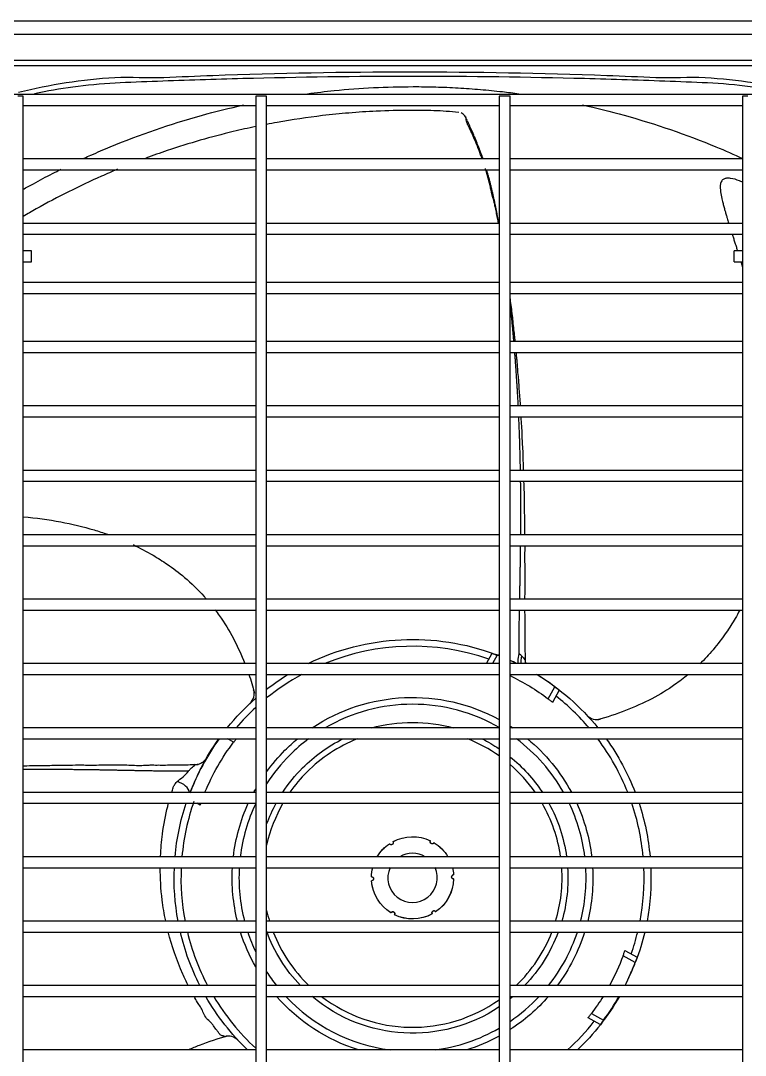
# Model space of a CAD drawing. Extents: x 58467 to 79089, y -33726 to -17391.
# Drawn here: x 72355.18 to 72381.62, y -19129.53 to -19091.78 of the extents above; entities that cross this region are included whole.
import ezdxf

# ---------------------------------------------------------------- set-up
doc = ezdxf.new("R2010")
doc.units = 0
doc.header["$LTSCALE"] = 100

# ---------------------------------------------------------------- blocks, each defined once
blk = doc.blocks.new('ZSGT')
at = {"color": 3}
for p, q in [((40391.467, -24502.922, -3.539), (40459.472, -24502.922, -3.539)), ((40459.472, -24503.421, -3.539), (40391.467, -24503.421, -3.539)), ((40403.981, -24504.362, -3.539), (40453.036, -24504.362, -3.539)), ((40452.884, -24504.574, -3.539), (40404.133, -24504.574, -3.539)), ((40451.205, -24505.617, -3.539), (40405.812, -24505.617, -3.539)), ((40415.391, -24505.674, -3.539), (40415.191, -24505.674, -3.539)), ((40415.391, -24624.037, -3.539), (40415.391, -24505.674, -3.539)), ((40423.869, -24505.674, -3.539), (40423.869, -24624.037, -3.539)), ((40424.069, -24505.674, -3.539), (40423.869, -24505.674, -3.539)), ((40424.269, -24505.674, -3.539), (40424.069, -24505.674, -3.539)), ((40424.269, -24624.037, -3.539), (40424.269, -24505.674, -3.539)), ((40432.748, -24505.674, -3.539), (40432.748, -24624.037, -3.539)), ((40432.948, -24505.674, -3.539), (40432.748, -24505.674, -3.539)), ((40433.148, -24505.674, -3.539), (40432.948, -24505.674, -3.539)), ((40433.148, -24624.037, -3.539), (40433.148, -24505.674, -3.539)), ((40441.627, -24505.674, -3.539), (40441.627, -24624.037, -3.539)), ((40441.827, -24505.674, -3.539), (40441.627, -24505.674, -3.539)), ((40415.391, -24506.017, -3.539), (40423.87, -24506.017, -3.539)), ((40424.269, -24506.017, -3.539), (40432.748, -24506.017, -3.539)), ((40433.147, -24506.017, -3.539), (40441.627, -24506.017, -3.539)), ((40423.87, -24507.966, -3.539), (40415.391, -24507.966, -3.539)), ((40432.748, -24507.966, -3.539), (40424.269, -24507.966, -3.539)), ((40441.627, -24507.966, -3.539), (40433.147, -24507.966, -3.539)), ((40415.391, -24508.366, -3.539), (40423.87, -24508.366, -3.539)), ((40424.269, -24508.366, -3.539), (40432.748, -24508.366, -3.539)), ((40433.147, -24508.366, -3.539), (40441.627, -24508.366, -3.539)), ((40423.87, -24510.316, -3.539), (40415.391, -24510.316, -3.539)), ((40432.748, -24510.316, -3.539), (40424.27, -24510.316, -3.539)), ((40441.626, -24510.316, -3.539), (40433.148, -24510.316, -3.539)), ((40441.626, -24510.316, -3.539), (40433.148, -24510.316, -3.539)), ((40415.391, -24510.716, -3.539), (40423.87, -24510.716, -3.539)), ((40424.27, -24510.716, -3.539), (40432.748, -24510.716, -3.539)), ((40433.148, -24510.716, -3.539), (40441.626, -24510.716, -3.539)), ((40415.691, -24511.316, -3.539), (40415.391, -24511.316, -3.539)), ((40415.691, -24511.716, -3.539), (40415.691, -24511.316, -3.539)), ((40441.627, -24511.316, -3.539), (40441.327, -24511.316, -3.539)), ((40415.391, -24511.716, -3.539), (40415.691, -24511.716, -3.539)), ((40441.327, -24511.715, -3.539), (40441.627, -24511.715, -3.539)), ((40423.87, -24512.473, -3.539), (40415.391, -24512.473, -3.539)), ((40432.748, -24512.473, -3.539), (40424.27, -24512.473, -3.539)), ((40441.626, -24512.473, -3.539), (40433.148, -24512.473, -3.539)), ((40415.391, -24512.873, -3.539), (40423.87, -24512.873, -3.539)), ((40424.27, -24512.873, -3.539), (40432.748, -24512.873, -3.539)), ((40433.148, -24512.873, -3.539), (40441.626, -24512.873, -3.539)), ((40423.87, -24514.629, -3.539), (40415.391, -24514.629, -3.539)), ((40432.748, -24514.629, -3.539), (40424.27, -24514.629, -3.539)), ((40441.626, -24514.629, -3.539), (40433.148, -24514.629, -3.539)), ((40415.391, -24515.029, -3.539), (40423.87, -24515.029, -3.539)), ((40424.27, -24515.029, -3.539), (40432.748, -24515.029, -3.539)), ((40433.148, -24515.029, -3.539), (40441.626, -24515.029, -3.539)), ((40423.87, -24516.979, -3.539), (40415.391, -24516.979, -3.539)), ((40432.748, -24516.979, -3.539), (40424.27, -24516.979, -3.539)), ((40441.626, -24516.979, -3.539), (40433.148, -24516.979, -3.539)), ((40415.391, -24517.379, -3.539), (40423.87, -24517.379, -3.539)), ((40424.27, -24517.379, -3.539), (40432.748, -24517.379, -3.539)), ((40433.148, -24517.379, -3.539), (40441.626, -24517.379, -3.539)), ((40423.87, -24519.328, -3.539), (40415.391, -24519.328, -3.539)), ((40432.748, -24519.328, -3.539), (40424.27, -24519.328, -3.539)), ((40441.626, -24519.328, -3.539), (40433.148, -24519.328, -3.539)), ((40415.391, -24519.728, -3.539), (40423.87, -24519.728, -3.539)), ((40424.27, -24519.728, -3.539), (40432.748, -24519.728, -3.539)), ((40433.148, -24519.728, -3.539), (40441.626, -24519.728, -3.539)), ((40423.87, -24521.678, -3.539), (40415.391, -24521.678, -3.539)), ((40432.748, -24521.678, -3.539), (40424.27, -24521.678, -3.539)), ((40441.626, -24521.678, -3.539), (40433.148, -24521.678, -3.539)), ((40415.391, -24522.078, -3.539), (40423.87, -24522.078, -3.539)), ((40424.27, -24522.078, -3.539), (40432.748, -24522.078, -3.539)), ((40433.148, -24522.078, -3.539), (40441.626, -24522.078, -3.539)), ((40423.87, -24524.028, -3.539), (40415.391, -24524.028, -3.539)), ((40432.748, -24524.028, -3.539), (40424.27, -24524.028, -3.539)), ((40441.626, -24524.028, -3.539), (40433.148, -24524.028, -3.539)), ((40415.391, -24524.428, -3.539), (40423.87, -24524.428, -3.539)), ((40424.27, -24524.428, -3.539), (40432.748, -24524.428, -3.539)), ((40433.148, -24524.428, -3.539), (40441.626, -24524.428, -3.539)), ((40432.285, -24526.377, -3.539), (40432.491, -24526.003, -3.539)), ((40432.681, -24526.073, -3.539), (40432.513, -24526.377, -3.539)), ((40423.87, -24526.377, -3.539), (40415.391, -24526.377, -3.539)), ((40432.748, -24526.377, -3.539), (40424.27, -24526.377, -3.539)), ((40441.626, -24526.377, -3.539), (40433.148, -24526.377, -3.539)), ((40415.391, -24526.777, -3.539), (40423.87, -24526.777, -3.539)), ((40424.27, -24526.777, -3.539), (40432.748, -24526.777, -3.539)), ((40433.148, -24526.777, -3.539), (40441.626, -24526.777, -3.539)), ((40434.541, -24527.67, -3.539), (40434.784, -24527.227, -3.539)), ((40434.945, -24527.35, -3.539), (40434.701, -24527.794, -3.539)), ((40423.657, -24527.837, -3.539), (40423.677, -24527.819, -3.539)), ((40435.952, -24528.261, -3.539), (40435.97, -24528.281, -3.539)), ((40423.87, -24528.727, -3.539), (40415.391, -24528.727, -3.539)), ((40432.748, -24528.727, -3.539), (40424.27, -24528.727, -3.539)), ((40441.626, -24528.727, -3.539), (40433.148, -24528.727, -3.539)), ((40415.391, -24529.127, -3.539), (40423.87, -24529.127, -3.539)), ((40423.066, -24529.247, -3.539), (40422.846, -24529.127, -3.539)), ((40424.27, -24529.127, -3.539), (40432.748, -24529.127, -3.539)), ((40433.148, -24529.127, -3.539), (40441.626, -24529.127, -3.539)), ((40423.87, -24531.077, -3.539), (40415.391, -24531.077, -3.539)), ((40432.748, -24531.077, -3.539), (40424.27, -24531.077, -3.539)), ((40441.626, -24531.077, -3.539), (40433.148, -24531.077, -3.539)), ((40415.391, -24531.477, -3.539), (40423.87, -24531.477, -3.539)), ((40421.844, -24531.542, -3.539), (40421.724, -24531.477, -3.539)), ((40424.27, -24531.477, -3.539), (40432.748, -24531.477, -3.539)), ((40433.148, -24531.477, -3.539), (40441.626, -24531.477, -3.539)), ((40423.87, -24533.426, -3.539), (40415.391, -24533.426, -3.539)), ((40432.748, -24533.426, -3.539), (40424.27, -24533.426, -3.539)), ((40441.626, -24533.426, -3.539), (40433.148, -24533.426, -3.539)), ((40415.391, -24533.826, -3.539), (40423.87, -24533.826, -3.539)), ((40424.27, -24533.826, -3.539), (40432.748, -24533.826, -3.539)), ((40433.148, -24533.826, -3.539), (40441.626, -24533.826, -3.539)), ((40423.87, -24535.776, -3.539), (40415.391, -24535.776, -3.539)), ((40432.748, -24535.776, -3.539), (40424.27, -24535.776, -3.539)), ((40441.626, -24535.776, -3.539), (40433.148, -24535.776, -3.539)), ((40415.391, -24536.176, -3.539), (40423.87, -24536.176, -3.539)), ((40424.27, -24536.176, -3.539), (40432.748, -24536.176, -3.539)), ((40433.148, -24536.176, -3.539), (40441.626, -24536.176, -3.539)), ((40437.716, -24537.285, -3.539), (40437.273, -24537.042, -3.539)), ((40437.341, -24536.851, -3.539), (40437.786, -24537.095, -3.539)), ((40423.87, -24538.126, -3.539), (40415.391, -24538.126, -3.539)), ((40432.748, -24538.126, -3.539), (40424.27, -24538.126, -3.539)), ((40441.626, -24538.126, -3.539), (40433.148, -24538.126, -3.539)), ((40415.391, -24538.525, -3.539), (40423.87, -24538.525, -3.539)), ((40424.27, -24538.525, -3.539), (40432.748, -24538.525, -3.539)), ((40433.148, -24538.525, -3.539), (40441.626, -24538.525, -3.539)), ((40436.439, -24539.549, -3.539), (40435.994, -24539.305, -3.539)), ((40436.119, -24539.145, -3.539), (40436.562, -24539.389, -3.539)), ((40423.233, -24540.132, -3.539), (40423.215, -24540.112, -3.539)), ((40423.87, -24540.475, -3.539), (40415.391, -24540.475, -3.539)), ((40432.748, -24540.475, -3.539), (40424.27, -24540.475, -3.539)), ((40441.626, -24540.475, -3.539), (40433.148, -24540.475, -3.539))]:
    blk.add_line(p, q, dxfattribs=at)
at = {"color": 3, "extrusion": (0, 0, -1)}
for centre, radius, start, end in [((-40429.592, -24534.196, 3.539), 8.699, 64.013, 110.4357), ((-40429.592, -24534.196, 3.539), 8.699, 52.2719, 58.5298), ((-40429.592, -24534.196, 3.539), 8.191, 115.7297, 127.1733), ((-40429.592, -24534.196, 3.539), 8.699, 121.4717, 141.0407), ((-40429.592, -24534.196, 3.539), 6.582, 56.1881, 118.6481), ((-40429.592, -24534.196, 3.539), 8.699, 38.9608, 48.8617), ((-40429.592, -24534.196, 3.539), 5.671, 74.6606, 105.3281), ((-40429.592, -24534.196, 3.539), 6.582, 122.6925, 123.8006), ((-40429.592, -24534.196, 3.539), 8.699, 27.6697, 35.6475), ((-40429.592, -24534.196, 3.539), 6.582, 45, 50.3606), ((-40429.592, -24534.196, 3.539), 5.671, 45, 63.36), ((-40429.592, -24534.196, 3.539), 5.671, 116.6287, 123.8063), ((-40429.592, -24534.196, 3.539), 6.582, 129.6281, 151.7062), ((-40429.592, -24534.196, 3.539), 8.699, 144.354, 158.9829), ((-40429.592, -24534.196, 3.539), 8.191, 22.3896, 37.1733), ((-40429.592, -24534.196, 3.539), 6.582, 36.0225, 45), ((-40429.592, -24534.196, 3.539), 5.671, 128.8237, 146.6212), ((-40429.592, -24534.196, 3.539), 5.671, 33.3675, 45), ((-40429.592, -24534.196, 3.539), 6.582, 28.2825, 29.5987), ((-40429.592, -24534.196, 3.539), 8.699, 5.0787, 18.2204), ((-40429.592, -24534.196, 3.539), 6.582, 6.7106, 24.4012), ((-40429.592, -24534.196, 3.539), 5.671, 20.1825, 28.6481), ((-40429.592, -24534.196, 3.539), 5.671, 151.3406, 172.1925), ((-40429.592, -24534.196, 3.539), 6.582, 155.5875, 173.2781), ((-40429.592, -24534.196, 3.539), 8.699, 161.7788, 174.9192), ((-40429.592, -24534.196, 3.539), 1.5, 30.8995, 55.8849), ((-40429.592, -24534.196, 3.539), 1.5, 30.8996, 55.7851), ((-40428.814, -24532.914, 3.539), 0.075, 150.1825, 327.3175), ((-40429.592, -24534.196, 3.539), 1.5, 61.5149, 115.7851), ((-40429.592, -24534.196, 3.539), 1.5, 61.6151, 115.8849), ((-40430.314, -24532.882, 3.539), 0.075, 210.1825, 27.3175), ((-40429.592, -24534.196, 3.539), 1.5, 121.5149, 149.0994), ((-40429.592, -24534.196, 3.539), 1.5, 121.6151, 149.0993), ((-40429.592, -24534.196, 3.539), 8.699, 349.5381, 2.4392), ((-40429.592, -24534.196, 3.539), 6.582, 346.1063, 3.2175), ((-40429.592, -24534.196, 3.539), 1.5, 1.6151, 14.293), ((-40429.592, -24534.196, 3.539), 1.5, 1.5149, 14.2929), ((-40431.092, -24534.164, 3.539), 0.075, 270.1825, 87.3175), ((-40429.592, -24534.196, 3.539), 1.5, 165.7067, 175.8849), ((-40429.592, -24534.196, 3.539), 1.5, 165.707, 175.7851), ((-40429.592, -24534.196, 3.539), 5.671, 176.2537, 196.1662), ((-40429.592, -24534.196, 3.539), 6.582, 176.7712, 193.8825), ((-40429.592, -24534.196, 3.539), 8.699, 177.5599, 190.4611), ((-40428.093, -24534.229, 3.539), 0.075, 90.1825, 267.3175), ((-40429.592, -24534.196, 3.539), 1.5, 301.6151, 355.8849), ((-40429.592, -24534.196, 3.539), 1.5, 301.5137, 355.7851), ((-40429.592, -24534.196, 3.539), 1.5, 181.6151, 235.8849), ((-40429.592, -24534.196, 3.539), 1.5, 181.5149, 235.7851), ((-40428.871, -24535.511, 3.539), 0.075, 30.1825, 207.3175), ((-40429.592, -24534.196, 3.539), 1.5, 241.6151, 295.8849), ((-40429.592, -24534.196, 3.539), 1.5, 241.5149, 295.7863), ((-40430.37, -24535.479, 3.539), 0.075, 330.1825, 147.3175), ((-40429.592, -24534.196, 3.539), 8.699, 333.1491, 346.8469), ((-40429.592, -24534.196, 3.539), 6.582, 330.3844, 342.4894), ((-40429.592, -24534.196, 3.539), 5.671, 316.1419, 339.8006), ((-40429.592, -24534.196, 3.539), 5.671, 200.4244, 223.8468), ((-40429.592, -24534.196, 3.539), 6.582, 197.4994, 216.6469), ((-40429.592, -24534.196, 3.539), 8.699, 193.1523, 200.4357), ((-40429.592, -24534.196, 3.539), 8.191, 200.3267, 208.6663), ((-40429.592, -24534.196, 3.539), 8.699, 313.7974, 330.1554), ((-40429.592, -24534.196, 3.539), 6.582, 287.46, 318.87), ((-40429.592, -24534.196, 3.539), 5.671, 236.1881, 310.2356), ((-40429.592, -24534.196, 3.539), 6.582, 221.1187, 237.3019), ((-40429.592, -24534.196, 3.539), 5.671, 229.7531, 231.1706), ((-40429.592, -24534.196, 3.539), 8.699, 209.8462, 226.2041), ((-40429.592, -24534.196, 3.539), 8.191, 211.9061, 217.1733), ((-40429.592, -24534.196, 3.539), 6.582, 241.3463, 252.5288)]:
    blk.add_arc(centre, radius, start, end, dxfattribs=at)
at = {"color": 3}
for radius, start, end in [(8.449, 70.7868, 112.2588), (8.691, 64.1151, 65.8497), (8.449, 118.5801, 129.0506), (8.691, 53.3149, 58.6118), (8.449, 40.3428, 51.7132), (8.449, 132.6368, 139.6553), (6.332, 59.7431, 120.2569), (8.691, 144.3167, 159.1851), (6.332, 126.81, 135), (5.455, 111.6619, 135), (5.455, 54.6525, 68.3381), (6.332, 29.52, 53.19), (8.449, 21.6703, 36.8719), (6.332, 135, 147.2006), (5.455, 34.8862, 49.32), (5.455, 135, 145.1138), (8.449, 160.7868, 174.7704), (6.332, 154.6538, 173.0137), (5.455, 150.0863, 167.3662), (5.455, 8.1225, 29.9138), (6.332, 6.9862, 25.4419), (8.449, 5.2309, 18.779), (0.9, 58.86, 121.14), (8.449, 177.4888, 190.7754), (6.332, 176.6475, 194.4394), (0.9, 155.7, 24.3), (5.455, 343.17, 3.8925), (6.332, 345.5606, 3.3525), (8.449, 349.2259, 2.5124), (5.455, 192.6281, 196.83), (8.449, 193.5504, 207.7135), (6.332, 198.2138, 205.3407), (5.455, 201.2737, 226.0744), (5.455, 313.9256, 338.7262), (6.332, 321.6487, 341.7863), (8.449, 340.7868, 346.4509), (8.691, 333.1224, 339.1851), (6.332, 212.7938, 218.3513), (8.449, 210.8221, 227.3623), (6.332, 223.1269, 262.5413), (5.455, 232.5206, 305.3531), (6.332, 304.1663, 316.8731), (8.691, 323.3149, 330.1257), (6.332, 277.4588, 299.8969), (8.449, 311.9985, 321.7132)]:
    blk.add_arc((40429.592, -24534.196, -3.539), radius, start, end, dxfattribs=at)
at = {"color": 3, "extrusion": (5.62471e-06, 5.25028e-06, 1)}
blk.add_arc((40423.315, -24527.473, -3.439), 0.5, 313.0877, 16.4725, dxfattribs=at)
at = {"color": 3, "extrusion": (5.50525e-06, -5.89787e-06, 1)}
blk.add_arc((40436.316, -24527.919, -3.173), 0.5, 223.0877, 286.4735, dxfattribs=at)
at = {"color": 3, "extrusion": (-5.64183e-06, 6.04419e-06, 1)}
blk.add_arc((40422.869, -24540.474, -3.914), 0.5, 43.0877, 106.4734, dxfattribs=at)
at = {"color": 3}
for centre, major_axis, ratio, start_param, end_param in [((40432.804, -24525.577, -3.539), (-0.175, -0.468), 0.588101, 0, 0.392495), ((40433.864, -24526.05, -3.539), (-0.232, -0.443), 0.512974, -1.203049, -0.512348), ((40420.973, -24530.985, -3.539), (0.468, -0.175), 0.588101, 0.279088, 1.726902)]:
    blk.add_ellipse(centre, major_axis=major_axis, ratio=ratio, start_param=start_param, end_param=end_param, dxfattribs=at)
for points, knots in [([(40415.214, -24505.531, -3.539), (40416.367, -24505.244, -3.539), (40417.539, -24505.065, -3.539), (40419.324, -24504.955, -3.539), (40419.921, -24505.019, -3.539), (40421.114, -24504.963, -3.539), (40421.711, -24504.939, -3.539), (40424.698, -24504.829, -3.539), (40427.096, -24504.786, -3.539), (40429.492, -24504.786, -3.539)], [0, 0, 0, 0, 0.25, 0.25, 0.375, 0.375, 0.5, 0.5, 1, 1, 1, 1]), ([(40429.612, -24504.955, -3.539), (40427.539, -24504.955, -3.539), (40425.467, -24504.982, -3.539), (40422.359, -24505.062, -3.539), (40421.323, -24505.095, -3.539), (40419.771, -24505.155, -3.539), (40419.252, -24505.171, -3.539), (40418.22, -24505.226, -3.539), (40417.707, -24505.275, -3.539), (40416.728, -24505.407, -3.539), (40416.262, -24505.488, -3.539), (40415.798, -24505.586, -3.539)], [0, 0, 0, 0, 0.44833, 0.44833, 0.672495, 0.672495, 0.784577, 0.784577, 0.89666, 0.89666, 1, 1, 1, 1]), ([(40429.492, -24504.786, -3.539), (40431.89, -24504.786, -3.539), (40434.286, -24504.829, -3.539), (40437.279, -24504.939, -3.539), (40437.877, -24504.964, -3.539), (40439.072, -24505.019, -3.539), (40439.669, -24504.955, -3.539), (40441.456, -24505.066, -3.539), (40442.624, -24505.245, -3.539), (40443.771, -24505.531, -3.539)], [0, 0, 0, 0, 0.5, 0.5, 0.625, 0.625, 0.75, 0.75, 1, 1, 1, 1]), ([(40443.237, -24505.547, -3.539), (40442.864, -24505.472, -3.539), (40442.487, -24505.408, -3.539), (40441.594, -24505.283, -3.539), (40441.073, -24505.232, -3.539), (40440.032, -24505.173, -3.539), (40439.511, -24505.157, -3.539), (40437.949, -24505.097, -3.539), (40436.907, -24505.063, -3.539), (40433.781, -24504.983, -3.539), (40431.697, -24504.955, -3.539), (40429.612, -24504.955, -3.539)], [0, 0, 0, 0, 0.084354, 0.084354, 0.19881, 0.19881, 0.313265, 0.313265, 0.542177, 0.542177, 1, 1, 1, 1]), ([(40425.756, -24505.585, -3.539), (40426.082, -24505.541, -3.539), (40426.883, -24505.447, -3.539), (40428.169, -24505.347, -3.539), (40429.129, -24505.333, -3.539), (40429.612, -24505.326, -3.539)], [0, 0, 0, 0, 0.254972, 0.625378, 1, 1, 1, 1]), ([(40429.612, -24505.326, -3.539), (40429.887, -24505.328, -3.539), (40430.435, -24505.333, -3.539), (40431.254, -24505.369, -3.539), (40432.066, -24505.427, -3.539), (40432.805, -24505.5, -3.539), (40433.271, -24505.558, -3.539), (40433.47, -24505.585, -3.539)], [0, 0, 0, 0, 0.213165, 0.424969, 0.635409, 0.844484, 1, 1, 1, 1]), ([(40417.615, -24507.937, -3.539), (40417.696, -24507.9, -3.539), (40418.01, -24507.758, -3.539), (40419.404, -24507.158, -3.539), (40421.261, -24506.519, -3.539), (40422.913, -24506.109, -3.539), (40423.429, -24505.996, -3.539)], [0, 0, 0, 0, 0.043362, 0.168663, 0.74173, 1, 1, 1, 1]), ([(40435.791, -24505.995, -3.539), (40436.304, -24506.107, -3.539), (40437.957, -24506.517, -3.539), (40439.91, -24507.189, -3.539), (40441.316, -24507.802, -3.539), (40441.64, -24507.951, -3.539)], [0, 0, 0, 0, 0.254796, 0.827092, 1, 1, 1, 1]), ([(40431.276, -24506.268, -3.539), (40430.972, -24506.238, -3.539), (40430.38, -24506.195, -3.539), (40429.379, -24506.19, -3.539), (40428.345, -24506.213, -3.539), (40427.281, -24506.283, -3.539), (40426.076, -24506.404, -3.539), (40425.077, -24506.552, -3.539), (40424.396, -24506.679, -3.539), (40424.269, -24506.704, -3.539)], [0, 0, 0, 0, 0.125694, 0.246952, 0.424132, 0.567334, 0.705272, 0.945108, 1, 1, 1, 1]), ([(40431.59, -24506.556, -3.539), (40431.573, -24506.524, -3.539), (40431.536, -24506.46, -3.539), (40431.496, -24506.386, -3.539), (40431.441, -24506.337, -3.539), (40431.389, -24506.303, -3.539), (40431.362, -24506.289, -3.539)], [0, 0, 0, 0, 0.181976, 0.413188, 0.708779, 1, 1, 1, 1]), ([(40432.132, -24507.967, -3.539), (40432.114, -24507.915, -3.539), (40432.021, -24507.657, -3.539), (40431.882, -24507.315, -3.539), (40431.726, -24506.957, -3.539), (40431.637, -24506.778, -3.539), (40431.583, -24506.666, -3.539), (40431.551, -24506.579, -3.539), (40431.542, -24506.486, -3.539), (40431.534, -24506.441, -3.539), (40431.532, -24506.422, -3.539)], [0, 0, 0, 0, 0.085996, 0.432677, 0.579521, 0.710147, 0.777201, 0.826739, 0.904569, 1, 1, 1, 1]), ([(40423.87, -24506.784, -3.539), (40423.597, -24506.841, -3.539), (40422.524, -24507.082, -3.539), (40421.186, -24507.465, -3.539), (40420.12, -24507.842, -3.539), (40419.859, -24507.939, -3.539)], [0, 0, 0, 0, 0.204786, 0.80511, 1, 1, 1, 1]), ([(40432.166, -24507.966, -3.539), (40432.157, -24507.939, -3.539), (40432.135, -24507.877, -3.539), (40432.105, -24507.793, -3.539), (40432.075, -24507.714, -3.539), (40432.046, -24507.636, -3.539), (40432.016, -24507.559, -3.539), (40431.982, -24507.473, -3.539), (40431.952, -24507.399, -3.539), (40431.922, -24507.327, -3.539), (40431.897, -24507.266, -3.539), (40431.871, -24507.205, -3.539), (40431.842, -24507.137, -3.539), (40431.814, -24507.071, -3.539), (40431.786, -24507.005, -3.539), (40431.763, -24506.954, -3.539), (40431.739, -24506.898, -3.539), (40431.719, -24506.853, -3.539), (40431.696, -24506.799, -3.539), (40431.678, -24506.758, -3.539), (40431.657, -24506.711, -3.539), (40431.639, -24506.669, -3.539), (40431.624, -24506.634, -3.539), (40431.608, -24506.597, -3.539), (40431.601, -24506.581, -3.539), (40431.599, -24506.576, -3.539)], [0, 0, 0, 0, 0.047147, 0.107974, 0.148526, 0.189077, 0.249904, 0.290456, 0.351283, 0.391834, 0.432386, 0.472937, 0.513489, 0.574316, 0.614867, 0.655419, 0.69597, 0.736522, 0.777073, 0.817625, 0.858176, 0.898727, 0.939279, 0.97983, 1, 1, 1, 1]), ([(40415.378, -24509.079, -3.539), (40415.504, -24509.008, -3.539), (40415.86, -24508.81, -3.539), (40416.324, -24508.564, -3.539), (40416.664, -24508.392, -3.539), (40416.77, -24508.34, -3.539)], [0, 0, 0, 0, 0.275017, 0.774969, 1, 1, 1, 1]), ([(40418.831, -24508.343, -3.539), (40418.634, -24508.425, -3.539), (40417.637, -24508.853, -3.539), (40416.486, -24509.428, -3.539), (40415.543, -24509.971, -3.539), (40415.386, -24510.063, -3.539)], [0, 0, 0, 0, 0.170646, 0.861893, 1, 1, 1, 1]), ([(40432.731, -24510.312, -3.539), (40432.718, -24510.246, -3.539), (40432.673, -24510.031, -3.539), (40432.633, -24509.82, -3.539), (40432.556, -24509.469, -3.539), (40432.492, -24509.265, -3.539), (40432.441, -24509.028, -3.539), (40432.401, -24508.848, -3.539), (40432.355, -24508.666, -3.539), (40432.311, -24508.519, -3.539), (40432.283, -24508.424, -3.539), (40432.265, -24508.364, -3.539), (40432.255, -24508.333, -3.539), (40432.25, -24508.317, -3.539)], [0, 0, 0, 0, 0.098734, 0.346332, 0.396322, 0.571696, 0.645977, 0.72631, 0.812723, 0.903867, 0.955533, 0.977657, 1, 1, 1, 1]), ([(40432.74, -24510.31, -3.539), (40432.736, -24510.287, -3.539), (40432.722, -24510.209, -3.539), (40432.703, -24510.104, -3.539), (40432.676, -24509.967, -3.539), (40432.655, -24509.858, -3.539), (40432.628, -24509.723, -3.539), (40432.606, -24509.615, -3.539), (40432.58, -24509.495, -3.539), (40432.557, -24509.389, -3.539), (40432.531, -24509.27, -3.539), (40432.503, -24509.151, -3.539), (40432.478, -24509.046, -3.539), (40432.452, -24508.941, -3.539), (40432.426, -24508.837, -3.539), (40432.399, -24508.734, -3.539), (40432.372, -24508.632, -3.539), (40432.344, -24508.532, -3.539), (40432.317, -24508.439, -3.539), (40432.301, -24508.385, -3.539), (40432.295, -24508.366, -3.539)], [0, 0, 0, 0, 0.032531, 0.11396, 0.154675, 0.236104, 0.276818, 0.358248, 0.398962, 0.460034, 0.521106, 0.582177, 0.643249, 0.683964, 0.745036, 0.806107, 0.846822, 0.907894, 0.968965, 1, 1, 1, 1]), ([(40441.629, -24508.81, -3.539), (40441.593, -24508.795, -3.539), (40441.451, -24508.736, -3.539), (40441.257, -24508.673, -3.539), (40441.055, -24508.664, -3.539), (40440.963, -24508.688, -3.539), (40440.906, -24508.724, -3.539), (40440.862, -24508.769, -3.539), (40440.843, -24508.809, -3.539), (40440.836, -24508.839, -3.539)], [0, 0, 0, 0, 0.125875, 0.501642, 0.656556, 0.790033, 0.847053, 0.89779, 1, 1, 1, 1]), ([(40440.84, -24508.827, -3.539), (40440.835, -24508.841, -3.539), (40440.829, -24508.867, -3.539), (40440.824, -24508.897, -3.539), (40440.819, -24508.943, -3.539), (40440.818, -24508.979, -3.539), (40440.819, -24509.023, -3.539), (40440.822, -24509.074, -3.539), (40440.826, -24509.12, -3.539), (40440.833, -24509.18, -3.539), (40440.842, -24509.232, -3.539), (40440.853, -24509.295, -3.539), (40440.865, -24509.355, -3.539), (40440.881, -24509.432, -3.539), (40440.9, -24509.51, -3.539), (40440.92, -24509.591, -3.539), (40440.939, -24509.664, -3.539), (40440.959, -24509.738, -3.539), (40440.983, -24509.826, -3.539), (40441.01, -24509.917, -3.539), (40441.041, -24510.023, -3.539), (40441.07, -24510.118, -3.539), (40441.099, -24510.216, -3.539), (40441.118, -24510.277, -3.539), (40441.129, -24510.31, -3.539), (40441.13, -24510.315, -3.539)], [0, 0, 0, 0, 0.061068, 0.102482, 0.143896, 0.18531, 0.226724, 0.268138, 0.309552, 0.350965, 0.392379, 0.433793, 0.475207, 0.516621, 0.578742, 0.620156, 0.66157, 0.702984, 0.744398, 0.806519, 0.847933, 0.910054, 0.951468, 0.992881, 1, 1, 1, 1]), ([(40441.26, -24510.727, -3.539), (40441.262, -24510.733, -3.539), (40441.278, -24510.784, -3.539), (40441.309, -24510.881, -3.539), (40441.349, -24511.007, -3.539), (40441.388, -24511.131, -3.539), (40441.419, -24511.229, -3.539), (40441.44, -24511.296, -3.539), (40441.446, -24511.315, -3.539)], [0, 0, 0, 0, 0.02815, 0.268086, 0.508023, 0.66798, 0.907917, 1, 1, 1, 1]), ([(40441.327, -24511.715, -3.539), (40441.327, -24511.715, -3.539), (40441.327, -24511.714, -3.539), (40441.327, -24511.705, -3.539), (40441.327, -24511.696, -3.539), (40441.327, -24511.672, -3.539), (40441.327, -24511.656, -3.539), (40441.327, -24511.621, -3.539), (40441.327, -24511.601, -3.539), (40441.327, -24511.558, -3.539), (40441.327, -24511.536, -3.539), (40441.327, -24511.491, -3.539), (40441.327, -24511.468, -3.539), (40441.327, -24511.426, -3.539), (40441.327, -24511.406, -3.539), (40441.327, -24511.372, -3.539), (40441.327, -24511.356, -3.539), (40441.327, -24511.333, -3.539), (40441.327, -24511.325, -3.539), (40441.327, -24511.317, -3.539), (40441.327, -24511.315, -3.539), (40441.327, -24511.316, -3.539)], [0, 0, 0, 0, 0.072796, 0.072796, 0.180355, 0.180355, 0.287914, 0.287914, 0.395473, 0.395473, 0.503031, 0.503031, 0.61059, 0.61059, 0.718149, 0.718149, 0.825708, 0.825708, 0.933267, 0.933267, 1, 1, 1, 1]), ([(40441.571, -24511.715, -3.539), (40441.58, -24511.746, -3.539), (40441.6, -24511.812, -3.539), (40441.621, -24511.879, -3.539), (40441.632, -24511.916, -3.539), (40441.632, -24511.918, -3.539)], [0, 0, 0, 0, 0.464341, 0.973106, 1, 1, 1, 1]), ([(40433.339, -24514.631, -3.539), (40433.338, -24514.61, -3.539), (40433.333, -24514.553, -3.539), (40433.32, -24514.404, -3.539), (40433.284, -24514.187, -3.539), (40433.265, -24513.931, -3.539), (40433.242, -24513.704, -3.539), (40433.212, -24513.474, -3.539), (40433.178, -24513.247, -3.539), (40433.16, -24513.057, -3.539), (40433.148, -24512.955, -3.539)], [0, 0, 0, 0, 0.037568, 0.099793, 0.235444, 0.406173, 0.503648, 0.608785, 0.82508, 1, 1, 1, 1]), ([(40433.29, -24514.632, -3.539), (40433.289, -24514.609, -3.539), (40433.281, -24514.524, -3.539), (40433.271, -24514.408, -3.539), (40433.257, -24514.251, -3.539), (40433.243, -24514.109, -3.539), (40433.228, -24513.95, -3.539), (40433.214, -24513.807, -3.539), (40433.199, -24513.665, -3.539), (40433.183, -24513.51, -3.539), (40433.169, -24513.371, -3.539), (40433.156, -24513.259, -3.539), (40433.151, -24513.208, -3.539), (40433.148, -24513.187, -3.539)], [0, 0, 0, 0, 0.045948, 0.175933, 0.240925, 0.370909, 0.468398, 0.565886, 0.663374, 0.760863, 0.890847, 0.955839, 1, 1, 1, 1]), ([(40433.449, -24516.969, -3.539), (40433.448, -24516.94, -3.539), (40433.443, -24516.845, -3.539), (40433.436, -24516.72, -3.539), (40433.427, -24516.558, -3.539), (40433.419, -24516.413, -3.539), (40433.409, -24516.251, -3.539), (40433.399, -24516.09, -3.539), (40433.39, -24515.945, -3.539), (40433.379, -24515.783, -3.539), (40433.369, -24515.636, -3.539), (40433.357, -24515.472, -3.539), (40433.346, -24515.325, -3.539), (40433.335, -24515.181, -3.539), (40433.328, -24515.084, -3.539), (40433.324, -24515.035, -3.539), (40433.324, -24515.034, -3.539)], [0, 0, 0, 0, 0.043677, 0.144139, 0.194371, 0.294833, 0.370179, 0.445526, 0.545988, 0.596219, 0.696681, 0.772028, 0.847375, 0.922721, 0.998068, 1, 1, 1, 1]), ([(40433.535, -24516.978, -3.539), (40433.535, -24516.972, -3.539), (40433.526, -24516.85, -3.539), (40433.505, -24516.648, -3.539), (40433.49, -24516.434, -3.539), (40433.483, -24516.26, -3.539), (40433.475, -24516.097, -3.539), (40433.447, -24515.886, -3.539), (40433.432, -24515.654, -3.539), (40433.418, -24515.436, -3.539), (40433.399, -24515.233, -3.539), (40433.383, -24515.103, -3.539), (40433.375, -24515.026, -3.539)], [0, 0, 0, 0, 0.008799, 0.183646, 0.34505, 0.408603, 0.460825, 0.566791, 0.701254, 0.778856, 0.862109, 1, 1, 1, 1]), ([(40433.53, -24519.326, -3.539), (40433.529, -24519.275, -3.539), (40433.527, -24519.19, -3.539), (40433.524, -24519.039, -3.539), (40433.521, -24518.904, -3.539), (40433.517, -24518.734, -3.539), (40433.513, -24518.583, -3.539), (40433.508, -24518.417, -3.539), (40433.503, -24518.269, -3.539), (40433.498, -24518.122, -3.539), (40433.493, -24517.958, -3.539), (40433.487, -24517.811, -3.539), (40433.481, -24517.647, -3.539), (40433.475, -24517.514, -3.539), (40433.471, -24517.414, -3.539), (40433.469, -24517.379, -3.539)], [0, 0, 0, 0, 0.079108, 0.130174, 0.232307, 0.283373, 0.385506, 0.462105, 0.538704, 0.615303, 0.691903, 0.794035, 0.845101, 0.947234, 1, 1, 1, 1]), ([(40433.648, -24519.328, -3.539), (40433.646, -24519.31, -3.539), (40433.638, -24519.197, -3.539), (40433.634, -24519.026, -3.539), (40433.632, -24518.805, -3.539), (40433.622, -24518.565, -3.539), (40433.602, -24518.313, -3.539), (40433.592, -24518.098, -3.539), (40433.589, -24517.925, -3.539), (40433.585, -24517.768, -3.539), (40433.566, -24517.589, -3.539), (40433.558, -24517.447, -3.539), (40433.555, -24517.379, -3.539)], [0, 0, 0, 0, 0.026236, 0.165323, 0.245888, 0.332132, 0.514466, 0.68062, 0.745287, 0.79789, 0.90324, 1, 1, 1, 1]), ([(40433.54, -24521.68, -3.539), (40433.54, -24521.668, -3.539), (40433.541, -24521.624, -3.539), (40433.541, -24521.531, -3.539), (40433.542, -24521.401, -3.539), (40433.543, -24521.255, -3.539), (40433.543, -24521.109, -3.539), (40433.544, -24520.962, -3.539), (40433.544, -24520.815, -3.539), (40433.543, -24520.682, -3.539), (40433.543, -24520.53, -3.539), (40433.542, -24520.394, -3.539), (40433.541, -24520.226, -3.539), (40433.54, -24520.094, -3.539), (40433.539, -24519.929, -3.539), (40433.537, -24519.82, -3.539), (40433.536, -24519.743, -3.539), (40433.536, -24519.731, -3.539)], [0, 0, 0, 0, 0.018658, 0.069393, 0.145495, 0.221596, 0.297698, 0.3738, 0.449902, 0.526003, 0.576738, 0.678207, 0.728941, 0.83041, 0.881145, 0.982614, 1, 1, 1, 1]), ([(40433.693, -24521.672, -3.539), (40433.693, -24521.644, -3.539), (40433.69, -24521.513, -3.539), (40433.691, -24521.372, -3.539), (40433.694, -24521.21, -3.539), (40433.693, -24521.127, -3.539), (40433.684, -24520.974, -3.539), (40433.676, -24520.796, -3.539), (40433.68, -24520.579, -3.539), (40433.681, -24520.326, -3.539), (40433.667, -24520.04, -3.539), (40433.659, -24519.843, -3.539), (40433.658, -24519.735, -3.539), (40433.658, -24519.729, -3.539)], [0, 0, 0, 0, 0.047203, 0.219949, 0.250675, 0.278328, 0.333689, 0.467407, 0.546264, 0.63201, 0.815334, 0.990362, 1, 1, 1, 1]), ([(40415.391, -24521.027, -3.539), (40415.847, -24521.064, -3.539), (40416.714, -24521.179, -3.539), (40417.739, -24521.422, -3.539), (40418.304, -24521.605, -3.539), (40418.47, -24521.663, -3.539)], [0, 0, 0, 0, 0.437836, 0.834264, 1, 1, 1, 1]), ([(40419.393, -24522.04, -3.539), (40419.642, -24522.157, -3.539), (40420.066, -24522.38, -3.539), (40420.694, -24522.778, -3.539), (40421.333, -24523.264, -3.539), (40421.795, -24523.711, -3.539), (40422.045, -24523.993, -3.539), (40422.072, -24524.023, -3.539)], [0, 0, 0, 0, 0.248237, 0.430741, 0.666692, 0.9639, 1, 1, 1, 1]), ([(40433.503, -24524.031, -3.539), (40433.504, -24523.986, -3.539), (40433.506, -24523.894, -3.539), (40433.508, -24523.768, -3.539), (40433.51, -24523.642, -3.539), (40433.513, -24523.516, -3.539), (40433.515, -24523.392, -3.539), (40433.518, -24523.267, -3.539), (40433.52, -24523.142, -3.539), (40433.522, -24523.017, -3.539), (40433.524, -24522.892, -3.539), (40433.527, -24522.766, -3.539), (40433.529, -24522.64, -3.539), (40433.53, -24522.497, -3.539), (40433.533, -24522.367, -3.539), (40433.535, -24522.219, -3.539), (40433.536, -24522.133, -3.539), (40433.536, -24522.08, -3.539), (40433.536, -24522.077, -3.539)], [0, 0, 0, 0, 0.071605, 0.144526, 0.19314, 0.266061, 0.338983, 0.387597, 0.460518, 0.533439, 0.582053, 0.654974, 0.727896, 0.77651, 0.873738, 0.922352, 0.995273, 1, 1, 1, 1]), ([(40433.687, -24524.029, -3.539), (40433.687, -24524.016, -3.539), (40433.693, -24523.908, -3.539), (40433.705, -24523.6, -3.539), (40433.694, -24523.291, -3.539), (40433.699, -24523.044, -3.539), (40433.702, -24522.919, -3.539), (40433.7, -24522.737, -3.539), (40433.683, -24522.541, -3.539), (40433.695, -24522.29, -3.539), (40433.698, -24522.161, -3.539), (40433.699, -24522.111, -3.539)], [0, 0, 0, 0, 0.020061, 0.161151, 0.438961, 0.54767, 0.590018, 0.628584, 0.811988, 0.925322, 1, 1, 1, 1]), ([(40422.394, -24524.421, -3.539), (40422.445, -24524.487, -3.539), (40422.687, -24524.82, -3.539), (40423.075, -24525.457, -3.539), (40423.347, -24526.065, -3.539), (40423.47, -24526.376, -3.539)], [0, 0, 0, 0, 0.112654, 0.555033, 1, 1, 1, 1]), ([(40433.481, -24526.009, -3.539), (40433.481, -24525.993, -3.539), (40433.481, -24525.951, -3.539), (40433.48, -24525.867, -3.539), (40433.48, -24525.775, -3.539), (40433.481, -24525.681, -3.539), (40433.48, -24525.598, -3.539), (40433.481, -24525.516, -3.539), (40433.482, -24525.42, -3.539), (40433.482, -24525.32, -3.539), (40433.483, -24525.208, -3.539), (40433.485, -24525.11, -3.539), (40433.486, -24525.003, -3.539), (40433.487, -24524.903, -3.539), (40433.489, -24524.802, -3.539), (40433.491, -24524.687, -3.539), (40433.492, -24524.585, -3.539), (40433.494, -24524.492, -3.539), (40433.495, -24524.443, -3.539), (40433.495, -24524.423, -3.539)], [0, 0, 0, 0, 0.033268, 0.086429, 0.166172, 0.219334, 0.272495, 0.325657, 0.378819, 0.458561, 0.511723, 0.591466, 0.644627, 0.697789, 0.777532, 0.830693, 0.910436, 0.963598, 1, 1, 1, 1]), ([(40433.719, -24526.375, -3.539), (40433.712, -24526.18, -3.539), (40433.701, -24525.783, -3.539), (40433.698, -24525.362, -3.539), (40433.696, -24525.076, -3.539), (40433.697, -24524.953, -3.539), (40433.696, -24524.822, -3.539), (40433.698, -24524.713, -3.539), (40433.697, -24524.612, -3.539), (40433.693, -24524.519, -3.539), (40433.689, -24524.458, -3.539), (40433.687, -24524.424, -3.539)], [0, 0, 0, 0, 0.295836, 0.599217, 0.63578, 0.724251, 0.792145, 0.857546, 0.898871, 0.942551, 1, 1, 1, 1]), ([(40441.529, -24524.434, -3.539), (40441.476, -24524.533, -3.539), (40441.321, -24524.809, -3.539), (40441.01, -24525.299, -3.539), (40440.586, -24525.857, -3.539), (40440.246, -24526.223, -3.539), (40440.078, -24526.387, -3.539)], [0, 0, 0, 0, 0.139399, 0.390327, 0.714739, 1, 1, 1, 1]), ([(40432.491, -24526.003, -3.539), (40432.491, -24526.003, -3.539), (40432.494, -24526.004, -3.539), (40432.508, -24526.009, -3.539), (40432.519, -24526.013, -3.539), (40432.545, -24526.022, -3.539), (40432.561, -24526.028, -3.539), (40432.596, -24526.041, -3.539), (40432.616, -24526.049, -3.539), (40432.651, -24526.062, -3.539), (40432.666, -24526.067, -3.539), (40432.681, -24526.073, -3.539)], [0, 0, 0, 0, 0.211758, 0.211758, 0.423432, 0.423432, 0.636431, 0.636431, 0.852021, 0.852021, 1, 1, 1, 1]), ([(40433.479, -24526.022, -3.539), (40433.45, -24526.113, -3.539), (40433.434, -24526.198, -3.539), (40433.434, -24526.313, -3.539), (40433.441, -24526.352, -3.539), (40433.453, -24526.38, -3.539)], [0, 0, 0, 0, 0.604116, 0.604116, 1, 1, 1, 1]), ([(40433.481, -24526.009, -3.539), (40433.481, -24526.009, -3.539), (40433.481, -24526.009, -3.539), (40433.512, -24526.037, -3.539), (40433.541, -24526.068, -3.539), (40433.568, -24526.098, -3.539)], [0, 0, 0, 0, 0.000046, 0.000046, 1, 1, 1, 1]), ([(40433.568, -24526.098, -3.539), (40433.615, -24526.15, -3.539), (40433.659, -24526.2, -3.539), (40433.702, -24526.257, -3.539), (40433.712, -24526.266, -3.539), (40433.714, -24526.263, -3.539)], [0, 0, 0, 0, 0.677972, 0.677972, 1, 1, 1, 1]), ([(40433.729, -24526.378, -3.539), (40433.715, -24526.338, -3.539), (40433.707, -24526.296, -3.539), (40433.713, -24526.254, -3.539), (40433.713, -24526.252, -3.539)], [0, 0, 0, 0, 0.962907, 1, 1, 1, 1]), ([(40439.636, -24526.786, -3.539), (40439.485, -24526.912, -3.539), (40439.067, -24527.232, -3.539), (40438.316, -24527.688, -3.539), (40437.361, -24528.112, -3.539), (40436.685, -24528.338, -3.539), (40436.335, -24528.435, -3.539)], [0, 0, 0, 0, 0.160983, 0.427877, 0.710763, 1, 1, 1, 1]), ([(40434.784, -24527.227, -3.539), (40434.803, -24527.24, -3.539), (40434.821, -24527.254, -3.539), (40434.855, -24527.28, -3.539), (40434.872, -24527.293, -3.539), (40434.9, -24527.314, -3.539), (40434.912, -24527.324, -3.539), (40434.931, -24527.339, -3.539), (40434.938, -24527.344, -3.539), (40434.944, -24527.349, -3.539), (40434.945, -24527.35, -3.539), (40434.945, -24527.35, -3.539)], [0, 0, 0, 0, 0.217793, 0.217793, 0.435623, 0.435623, 0.652794, 0.652794, 0.867695, 0.867695, 1, 1, 1, 1]), ([(40434.701, -24527.794, -3.539), (40434.701, -24527.794, -3.539), (40434.698, -24527.792, -3.539), (40434.687, -24527.783, -3.539), (40434.678, -24527.776, -3.539), (40434.656, -24527.759, -3.539), (40434.643, -24527.748, -3.539), (40434.613, -24527.725, -3.539), (40434.596, -24527.712, -3.539), (40434.566, -24527.689, -3.539), (40434.554, -24527.68, -3.539), (40434.541, -24527.67, -3.539)], [0, 0, 0, 0, 0.211356, 0.211356, 0.422617, 0.422617, 0.635365, 0.635365, 0.851032, 0.851032, 1, 1, 1, 1]), ([(40423.16, -24529.126, -3.539), (40423.152, -24529.136, -3.539), (40423.142, -24529.148, -3.539), (40423.121, -24529.176, -3.539), (40423.108, -24529.193, -3.539), (40423.085, -24529.222, -3.539), (40423.075, -24529.235, -3.539), (40423.066, -24529.247, -3.539)], [0, 0, 0, 0, 0.33514, 0.33514, 0.728378, 0.728378, 1, 1, 1, 1]), ([(40422.071, -24529.827, -3.539), (40422.071, -24529.827, -3.539), (40422.071, -24529.827, -3.539), (40422.071, -24529.827, -3.539), (40422.069, -24529.83, -3.539), (40422.067, -24529.833, -3.539), (40422.043, -24529.873, -3.539), (40421.984, -24529.946, -3.539), (40421.87, -24530.025, -3.539), (40421.754, -24530.069, -3.539), (40421.681, -24530.07, -3.539), (40421.654, -24530.067, -3.539)], [0, 0, 0, 0, 0.033603, 0.066016, 0.071783, 0.077551, 0.090545, 0.331487, 0.591566, 0.854337, 1, 1, 1, 1]), ([(40421.771, -24530.07, -3.539), (40421.576, -24530.077, -3.539), (40421.179, -24530.088, -3.539), (40420.757, -24530.091, -3.539), (40420.472, -24530.093, -3.539), (40420.349, -24530.091, -3.539), (40420.218, -24530.093, -3.539), (40420.109, -24530.09, -3.539), (40420.008, -24530.091, -3.539), (40419.846, -24530.098, -3.539), (40419.662, -24530.115, -3.539), (40419.381, -24530.099, -3.539), (40418.996, -24530.083, -3.539), (40418.687, -24530.095, -3.539), (40418.44, -24530.089, -3.539), (40418.315, -24530.086, -3.539), (40418.132, -24530.088, -3.539), (40417.936, -24530.106, -3.539), (40417.655, -24530.092, -3.539), (40417.327, -24530.085, -3.539), (40417.009, -24530.1, -3.539), (40416.768, -24530.097, -3.539), (40416.606, -24530.095, -3.539), (40416.523, -24530.096, -3.539), (40416.37, -24530.105, -3.539), (40416.192, -24530.113, -3.539), (40415.975, -24530.109, -3.539), (40415.722, -24530.108, -3.539), (40415.53, -24530.117, -3.539), (40415.406, -24530.123, -3.539), (40415.39, -24530.124, -3.539)], [0, 0, 0, 0, 0.086927, 0.17607, 0.186813, 0.212809, 0.232759, 0.251976, 0.264118, 0.276953, 0.324589, 0.364075, 0.406459, 0.489914, 0.52257, 0.535292, 0.546877, 0.601972, 0.636018, 0.672402, 0.744707, 0.800023, 0.809861, 0.818716, 0.836443, 0.879261, 0.904512, 0.931969, 0.990672, 1, 1, 1, 1]), ([(40421.405, -24530.308, -3.539), (40421.388, -24530.308, -3.539), (40421.347, -24530.308, -3.539), (40421.263, -24530.308, -3.539), (40421.171, -24530.309, -3.539), (40421.077, -24530.308, -3.539), (40420.993, -24530.308, -3.539), (40420.912, -24530.308, -3.539), (40420.816, -24530.307, -3.539), (40420.716, -24530.307, -3.539), (40420.604, -24530.305, -3.539), (40420.505, -24530.304, -3.539), (40420.399, -24530.303, -3.539), (40420.299, -24530.301, -3.539), (40420.198, -24530.3, -3.539), (40420.083, -24530.298, -3.539), (40419.981, -24530.297, -3.539), (40419.864, -24530.294, -3.539), (40419.747, -24530.292, -3.539), (40419.627, -24530.29, -3.539), (40419.522, -24530.288, -3.539), (40419.414, -24530.286, -3.539), (40419.291, -24530.283, -3.539), (40419.164, -24530.281, -3.539), (40419.038, -24530.278, -3.539), (40418.912, -24530.276, -3.539), (40418.788, -24530.273, -3.539), (40418.662, -24530.271, -3.539), (40418.538, -24530.269, -3.539), (40418.413, -24530.266, -3.539), (40418.288, -24530.264, -3.539), (40418.162, -24530.262, -3.539), (40418.036, -24530.26, -3.539), (40417.892, -24530.258, -3.539), (40417.763, -24530.256, -3.539), (40417.615, -24530.254, -3.539), (40417.482, -24530.252, -3.539), (40417.35, -24530.251, -3.539), (40417.202, -24530.25, -3.539), (40417.072, -24530.249, -3.539), (40416.927, -24530.247, -3.539), (40416.797, -24530.247, -3.539), (40416.651, -24530.246, -3.539), (40416.505, -24530.245, -3.539), (40416.358, -24530.245, -3.539), (40416.21, -24530.245, -3.539), (40416.077, -24530.245, -3.539), (40415.926, -24530.246, -3.539), (40415.79, -24530.246, -3.539), (40415.622, -24530.247, -3.539), (40415.5, -24530.248, -3.539), (40415.412, -24530.249, -3.539), (40415.39, -24530.249, -3.539)], [0, 0, 0, 0, 0.009657, 0.02509, 0.048239, 0.063672, 0.079104, 0.094537, 0.109969, 0.133118, 0.148551, 0.1717, 0.187132, 0.202565, 0.225714, 0.241146, 0.264295, 0.279728, 0.302877, 0.326025, 0.341458, 0.356891, 0.380039, 0.403188, 0.418621, 0.44177, 0.464919, 0.480351, 0.5035, 0.526649, 0.542082, 0.56523, 0.588379, 0.603812, 0.634677, 0.65011, 0.673259, 0.696407, 0.71184, 0.742705, 0.758138, 0.781287, 0.804435, 0.827584, 0.850733, 0.873882, 0.897031, 0.912464, 0.943329, 0.958761, 0.989626, 1, 1, 1, 1]), ([(40421.001, -24530.685, -3.539), (40421.063, -24530.627, -3.539), (40421.146, -24530.577, -3.539), (40421.292, -24530.451, -3.539), (40421.353, -24530.376, -3.539), (40421.418, -24530.31, -3.539)], [0, 0, 0, 0, 0.5, 0.5, 1, 1, 1, 1]), ([(40421.404, -24530.308, -3.539), (40421.405, -24530.308, -3.539), (40421.405, -24530.308, -3.539), (40421.433, -24530.277, -3.539), (40421.463, -24530.247, -3.539), (40421.494, -24530.22, -3.539)], [0, 0, 0, 0, 0.000046, 0.000046, 1, 1, 1, 1]), ([(40421.812, -24530.311, -3.539), (40421.802, -24530.331, -3.539), (40421.792, -24530.352, -3.539), (40421.738, -24530.468, -3.539), (40421.694, -24530.566, -3.539), (40421.613, -24530.749, -3.539), (40421.575, -24530.835, -3.539), (40421.516, -24530.973, -3.539), (40421.494, -24531.025, -3.539), (40421.473, -24531.077, -3.539)], [0, 0, 0, 0, 0.08108, 0.08108, 0.461663, 0.461663, 0.79753, 0.79753, 1, 1, 1, 1]), ([(40421.494, -24530.22, -3.539), (40421.545, -24530.174, -3.539), (40421.596, -24530.13, -3.539), (40421.652, -24530.086, -3.539), (40421.662, -24530.076, -3.539), (40421.659, -24530.074, -3.539)], [0, 0, 0, 0, 0.677972, 0.677972, 1, 1, 1, 1]), ([(40420.805, -24531.076, -3.539), (40420.823, -24531.021, -3.539), (40420.841, -24530.967, -3.539), (40420.865, -24530.882, -3.539), (40420.879, -24530.85, -3.539), (40420.923, -24530.775, -3.539), (40420.953, -24530.73, -3.539), (40421.001, -24530.685, -3.539)], [0, 0, 0, 0, 0.427919, 0.427919, 0.71396, 0.71396, 1, 1, 1, 1]), ([(40420.397, -24533.411, -3.539), (40420.41, -24533.134, -3.539), (40420.434, -24532.865, -3.539), (40420.515, -24532.245, -3.539), (40420.58, -24531.905, -3.539), (40420.669, -24531.549, -3.539), (40420.679, -24531.51, -3.539), (40420.689, -24531.472, -3.539)], [0, 0, 0, 0, 0.387206, 0.387206, 0.93276, 0.93276, 1, 1, 1, 1]), ([(40421.866, -24531.477, -3.539), (40421.861, -24531.492, -3.539), (40421.857, -24531.504, -3.539), (40421.849, -24531.525, -3.539), (40421.847, -24531.533, -3.539), (40421.844, -24531.541, -3.539), (40421.844, -24531.542, -3.539), (40421.844, -24531.542, -3.539)], [0, 0, 0, 0, 0.355105, 0.355105, 0.755417, 0.755417, 1, 1, 1, 1]), ([(40420.585, -24535.769, -3.539), (40420.531, -24535.512, -3.539), (40420.489, -24535.258, -3.539), (40420.407, -24534.599, -3.539), (40420.385, -24534.202, -3.539), (40420.387, -24533.819, -3.539)], [0, 0, 0, 0, 0.378219, 0.378219, 1, 1, 1, 1]), ([(40431.09, -24534.086, -3.539), (40431.071, -24534.087, -3.539), (40431.031, -24534.105, -3.539), (40431.013, -24534.153, -3.539), (40431.021, -24534.192, -3.539), (40431.038, -24534.216, -3.539), (40431.064, -24534.233, -3.539), (40431.084, -24534.236, -3.539), (40431.093, -24534.236, -3.539)], [0, 0, 0, 0, 0.25, 0.5, 0.625, 0.75, 0.875, 1, 1, 1, 1]), ([(40428.939, -24535.549, -3.539), (40428.948, -24535.532, -3.539), (40428.953, -24535.488, -3.539), (40428.919, -24535.448, -3.539), (40428.882, -24535.436, -3.539), (40428.852, -24535.439, -3.539), (40428.825, -24535.453, -3.539), (40428.812, -24535.468, -3.539), (40428.807, -24535.477, -3.539)], [0, 0, 0, 0, 0.25, 0.5, 0.625, 0.75, 0.875, 1, 1, 1, 1]), ([(40430.437, -24535.438, -3.539), (40430.427, -24535.422, -3.539), (40430.391, -24535.396, -3.539), (40430.34, -24535.405, -3.539), (40430.311, -24535.432, -3.539), (40430.298, -24535.458, -3.539), (40430.297, -24535.489, -3.539), (40430.304, -24535.508, -3.539), (40430.308, -24535.516, -3.539)], [0, 0, 0, 0, 0.25, 0.5, 0.625, 0.75, 0.875, 1, 1, 1, 1]), ([(40421.407, -24538.126, -3.539), (40421.337, -24537.988, -3.539), (40421.272, -24537.85, -3.539), (40420.981, -24537.195, -3.539), (40420.806, -24536.678, -3.539), (40420.677, -24536.17, -3.539)], [0, 0, 0, 0, 0.21097, 0.21097, 1, 1, 1, 1]), ([(40437.273, -24537.042, -3.539), (40437.281, -24537.02, -3.539), (40437.289, -24536.998, -3.539), (40437.303, -24536.958, -3.539), (40437.31, -24536.938, -3.539), (40437.322, -24536.905, -3.539), (40437.327, -24536.89, -3.539), (40437.335, -24536.868, -3.539), (40437.338, -24536.859, -3.539), (40437.34, -24536.852, -3.539), (40437.341, -24536.851, -3.539), (40437.341, -24536.851, -3.539)], [0, 0, 0, 0, 0.21816, 0.21816, 0.436362, 0.436362, 0.653817, 0.653817, 0.868707, 0.868707, 1, 1, 1, 1]), ([(40437.786, -24537.095, -3.539), (40437.786, -24537.095, -3.539), (40437.784, -24537.099, -3.539), (40437.779, -24537.112, -3.539), (40437.776, -24537.123, -3.539), (40437.766, -24537.149, -3.539), (40437.761, -24537.165, -3.539), (40437.748, -24537.201, -3.539), (40437.74, -24537.221, -3.539), (40437.727, -24537.255, -3.539), (40437.722, -24537.27, -3.539), (40437.716, -24537.285, -3.539)], [0, 0, 0, 0, 0.211758, 0.211758, 0.423432, 0.423432, 0.636431, 0.636431, 0.852021, 0.852021, 1, 1, 1, 1]), ([(40437.373, -24538.082, -3.539), (40437.383, -24538.062, -3.539), (40437.392, -24538.041, -3.539), (40437.446, -24537.925, -3.539), (40437.49, -24537.827, -3.539), (40437.572, -24537.644, -3.539), (40437.61, -24537.558, -3.539), (40437.681, -24537.392, -3.539), (40437.714, -24537.312, -3.539), (40437.743, -24537.234, -3.539)], [0, 0, 0, 0, 0.07319, 0.07319, 0.416738, 0.416738, 0.719921, 0.719921, 1, 1, 1, 1]), ([(40422.733, -24539.988, -3.539), (40422.733, -24539.985, -3.539), (40422.729, -24539.982, -3.539), (40422.709, -24539.974, -3.539), (40422.693, -24539.97, -3.539), (40422.643, -24539.955, -3.539), (40422.608, -24539.943, -3.539), (40422.548, -24539.9, -3.539), (40422.533, -24539.867, -3.539), (40422.496, -24539.811, -3.539), (40422.475, -24539.785, -3.539), (40422.406, -24539.708, -3.539), (40422.365, -24539.653, -3.539), (40422.308, -24539.571, -3.539), (40422.292, -24539.542, -3.539), (40422.252, -24539.489, -3.539), (40422.225, -24539.466, -3.539), (40422.14, -24539.395, -3.539), (40422.087, -24539.34, -3.539), (40422.001, -24539.217, -3.539), (40421.969, -24539.149, -3.539), (40421.917, -24539.018, -3.539), (40421.887, -24538.961, -3.539), (40421.818, -24538.851, -3.539), (40421.778, -24538.797, -3.539), (40421.701, -24538.669, -3.539), (40421.661, -24538.599, -3.539), (40421.622, -24538.528, -3.539)], [0, 0, 0, 0, 0.020274, 0.020274, 0.047518, 0.047518, 0.102008, 0.102008, 0.156498, 0.156498, 0.210988, 0.210988, 0.319967, 0.319967, 0.374457, 0.374457, 0.428947, 0.428947, 0.537926, 0.537926, 0.646906, 0.646906, 0.755886, 0.755886, 0.864865, 0.864865, 1, 1, 1, 1]), ([(40435.994, -24539.305, -3.539), (40435.994, -24539.305, -3.539), (40435.997, -24539.302, -3.539), (40436.006, -24539.291, -3.539), (40436.013, -24539.282, -3.539), (40436.03, -24539.26, -3.539), (40436.04, -24539.247, -3.539), (40436.064, -24539.217, -3.539), (40436.077, -24539.2, -3.539), (40436.1, -24539.171, -3.539), (40436.109, -24539.158, -3.539), (40436.119, -24539.145, -3.539)], [0, 0, 0, 0, 0.211356, 0.211356, 0.422617, 0.422617, 0.635365, 0.635365, 0.851032, 0.851032, 1, 1, 1, 1]), ([(40436.562, -24539.389, -3.539), (40436.548, -24539.407, -3.539), (40436.534, -24539.425, -3.539), (40436.508, -24539.46, -3.539), (40436.496, -24539.476, -3.539), (40436.474, -24539.504, -3.539), (40436.465, -24539.516, -3.539), (40436.45, -24539.535, -3.539), (40436.445, -24539.542, -3.539), (40436.44, -24539.548, -3.539), (40436.439, -24539.549, -3.539), (40436.439, -24539.549, -3.539)], [0, 0, 0, 0, 0.217793, 0.217793, 0.435623, 0.435623, 0.652794, 0.652794, 0.867695, 0.867695, 1, 1, 1, 1]), ([(40421.426, -24540.462, -3.539), (40421.556, -24540.405, -3.539), (40422.022, -24540.214, -3.539), (40422.499, -24540.055, -3.539), (40422.85, -24539.958, -3.539)], [0, 0, 0, 0, 0.284303, 1, 1, 1, 1])]:
    blk.add_open_spline(points, degree=3, knots=knots, dxfattribs=at)
for points, degree in [([(40419.382, -24522.073, -3.539), (40419.427, -24522.083, -3.539), (40419.473, -24522.092, -3.539), (40419.519, -24522.098, -3.539)], 3), ([(40432.748, -24526.092, -3.539), (40432.708, -24526.076, -3.539), (40432.669, -24526.06, -3.539), (40432.629, -24526.045, -3.539)], 3), ([(40433.479, -24526.022, -3.539), (40433.48, -24526.018, -3.539), (40433.481, -24526.013, -3.539), (40433.481, -24526.009, -3.539)], 3), ([(40433.396, -24526.377, -3.539), (40433.314, -24526.339, -3.539), (40433.231, -24526.302, -3.539), (40433.148, -24526.265, -3.539)], 3), ([(40423.617, -24526.772, -3.539), (40423.696, -24526.996, -3.539), (40423.767, -24527.223, -3.539), (40423.831, -24527.454, -3.539)], 3), ([(40423.657, -24527.837, -3.539), (40423.652, -24527.842, -3.539), (40423.681, -24527.815, -3.539)], 2), ([(40435.951, -24528.261, -3.539), (40435.947, -24528.256, -3.539), (40435.973, -24528.285, -3.539)], 2), ([(40421.418, -24530.31, -3.539), (40421.414, -24530.309, -3.539), (40421.409, -24530.308, -3.539), (40421.405, -24530.308, -3.539)], 3), ([(40421.888, -24530.157, -3.539), (40421.862, -24530.207, -3.539), (40421.836, -24530.259, -3.539), (40421.812, -24530.311, -3.539)], 3), ([(40428.877, -24532.878, -3.539), (40428.892, -24532.905, -3.539), (40428.877, -24532.964, -3.539), (40428.825, -24532.996, -3.539), (40428.766, -24532.982, -3.539), (40428.749, -24532.956, -3.539)], 2), ([(40430.376, -24532.918, -3.539), (40430.361, -24532.944, -3.539), (40430.302, -24532.961, -3.539), (40430.249, -24532.932, -3.539), (40430.231, -24532.873, -3.539), (40430.245, -24532.846, -3.539)], 2), ([(40428.093, -24534.157, -3.539), (40428.123, -24534.157, -3.539), (40428.167, -24534.199, -3.539), (40428.169, -24534.26, -3.539), (40428.127, -24534.305, -3.539), (40428.097, -24534.307, -3.539)], 2), ([(40437.352, -24538.126, -3.539), (40437.359, -24538.111, -3.539), (40437.366, -24538.097, -3.539), (40437.373, -24538.082, -3.539)], 3), ([(40423.233, -24540.132, -3.539), (40423.238, -24540.137, -3.539), (40423.211, -24540.108, -3.539)], 2)]:
    blk.add_open_spline(points, degree=degree, dxfattribs=at)

msp = doc.modelspace()

# ---------------------------------------------------------------- block references
msp.add_blockref('ZSGT', (31939.888, 5411.143))

doc.saveas('drawing.dxf')
